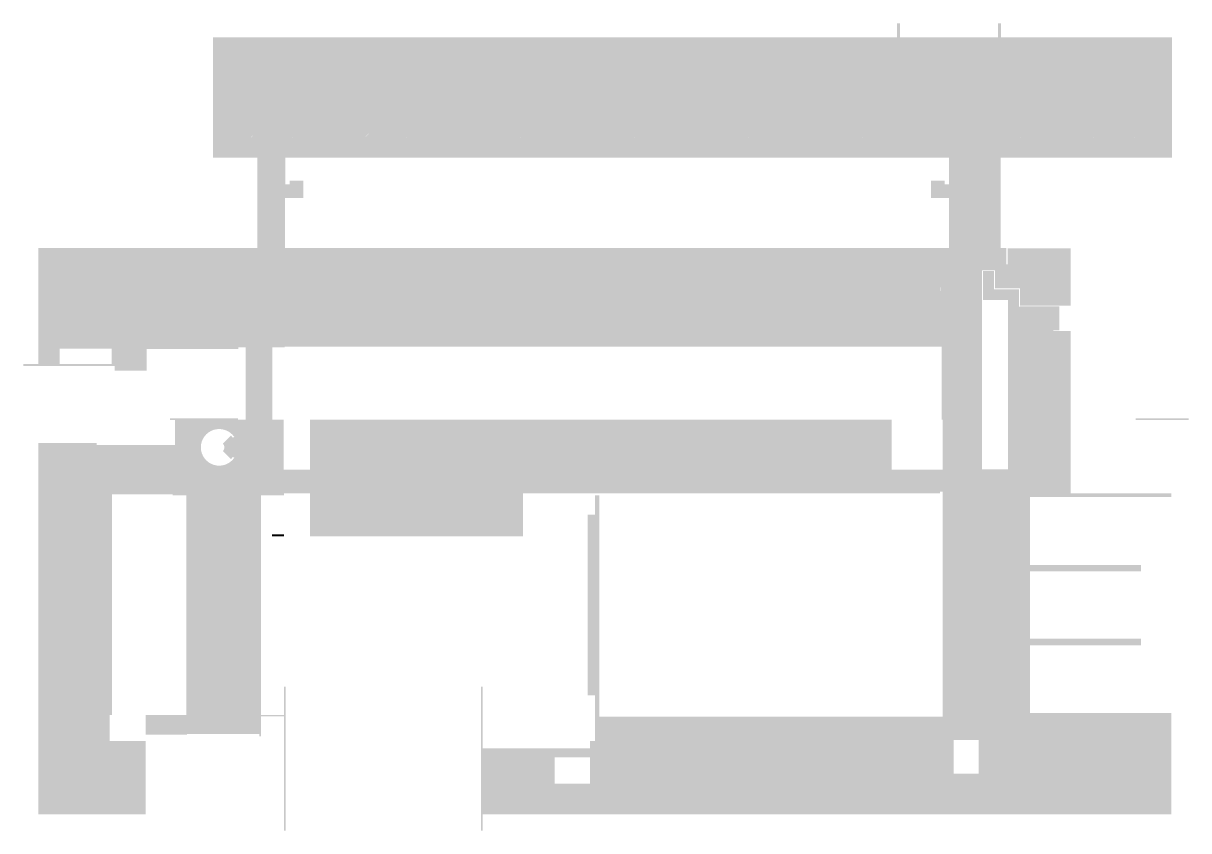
# Model space of a CAD drawing. Header units: metres. Extents: x -331 to 2982, y 362 to 2539.
# Drawn here: x 544.4 to 672.2, y 1850.7 to 1939.3 of the extents above; entities that cross this region are included whole.
import ezdxf

# ---------------------------------------------------------------- set-up
doc = ezdxf.new("R2010")
doc.units = ezdxf.units.M
doc.layers.add('_corredores', color=251, linetype='Continuous', plot=False)
doc.layers.add('_salas', color=251, linetype='Continuous', plot=False)

msp = doc.modelspace()

# ---------------------------------------------------------------- hatches: boundary and pattern name
at = {"layer": '_corredores', "transparency": 33554508}
h = msp.add_hatch(color=256, dxfattribs=at)
h.dxf.hatch_style = 1
h.paths.add_polyline_path([(651.609, 1924.544), (670.379, 1924.544), (670.379, 1926.38), (670.189, 1926.38), (670.189, 1926.577), (670.003, 1926.764), (666.304, 1926.765), (666.288, 1926.731), (666.184, 1926.814), (665.422, 1927.574), (663.994, 1927.574), (662.566, 1927.574), (661.756, 1926.765), (661.72, 1926.765), (661.716, 1926.764), (661.703, 1926.763), (661.685, 1926.763), (658.091, 1926.765), (657.744, 1926.418), (657.397, 1926.765), (653.804, 1926.765), (653.788, 1926.731), (653.684, 1926.814), (652.922, 1927.574), (651.494, 1927.574), (649.748, 1927.574), (649.748, 1926.814), (649.608, 1926.814), (649.608, 1929.894), (641.234, 1929.894), (641.234, 1928.054), (640.474, 1928.054), (640.474, 1927.096), (640.756, 1926.814), (640.374, 1926.432), (640.042, 1926.765), (636.434, 1926.765), (636.419, 1926.731), (636.314, 1926.814), (635.553, 1927.574), (634.124, 1927.574), (632.696, 1927.574), (631.886, 1926.765), (631.85, 1926.765), (631.847, 1926.764), (631.833, 1926.763), (631.815, 1926.763), (628.221, 1926.765), (627.874, 1926.418), (627.528, 1926.765), (623.934, 1926.765), (623.918, 1926.731), (623.814, 1926.814), (623.052, 1927.574), (621.624, 1927.574), (620.195, 1927.574), (619.385, 1926.765), (619.35, 1926.765), (619.346, 1926.764), (619.333, 1926.763), (619.315, 1926.763), (615.721, 1926.765), (615.374, 1926.418), (615.027, 1926.765), (611.434, 1926.765), (611.418, 1926.731), (611.314, 1926.814), (610.552, 1927.574), (609.124, 1927.574), (607.695, 1927.574), (606.886, 1926.765), (606.85, 1926.765), (606.846, 1926.764), (606.833, 1926.763), (606.815, 1926.763), (603.221, 1926.765), (602.874, 1926.418), (602.527, 1926.765), (598.934, 1926.765), (598.918, 1926.731), (598.814, 1926.814), (598.052, 1927.574), (596.624, 1927.574), (595.195, 1927.574), (594.386, 1926.765), (594.35, 1926.765), (594.346, 1926.764), (594.333, 1926.763), (594.315, 1926.763), (590.721, 1926.765), (590.374, 1926.418), (590.027, 1926.765), (586.434, 1926.765), (586.418, 1926.731), (586.314, 1926.814), (585.552, 1927.574), (584.124, 1927.574), (582.696, 1927.574), (581.886, 1926.765), (581.85, 1926.765), (581.846, 1926.764), (581.833, 1926.763), (581.815, 1926.763), (578.221, 1926.765), (577.874, 1926.418), (577.527, 1926.765), (573.934, 1926.765), (573.918, 1926.731), (573.814, 1926.814), (573.052, 1927.574), (571.624, 1927.574), (570.196, 1927.574), (569.386, 1926.765), (569.35, 1926.765), (569.347, 1926.764), (569.333, 1926.763), (569.315, 1926.763), (565.615, 1926.764), (565.429, 1926.577), (565.429, 1926.38), (565.239, 1926.38), (565.239, 1924.544), (570.084, 1924.544), (570.084, 1914.631), (570.394, 1914.631), (570.394, 1905.511), (565.009, 1905.511), (565.009, 1910.811), (563.809, 1910.811), (563.809, 1905.511), (555.909, 1905.511), (555.909, 1910.811), (554.809, 1910.811), (554.809, 1905.511), (546.059, 1905.511), (546.059, 1901.896), (548.429, 1901.896), (548.429, 1903.596), (548.029, 1903.596), (548.029, 1903.796), (554.454, 1903.796), (554.454, 1903.596), (554.129, 1903.596), (554.129, 1901.896), (554.454, 1901.896), (554.454, 1901.696), (554.454, 1901.171), (557.954, 1901.171), (557.954, 1903.571), (557.954, 1903.771), (568.009, 1903.771), (568.009, 1903.751), (568.814, 1903.751), (568.814, 1895.791), (567.984, 1895.791), (567.984, 1895.771), (562.344, 1895.771), (561.069, 1895.771), (561.069, 1893.046), (554.154, 1893.046), (552.479, 1893.046), (552.479, 1860.521), (552.479, 1859.096), (552.479, 1857.621), (554.079, 1857.621), (554.079, 1860.546), (553.904, 1860.546), (553.904, 1863.421), (554.169, 1863.421), (554.169, 1887.631), (560.804, 1887.631), (560.804, 1887.721), (568.909, 1887.721), (570.309, 1887.721), (571.909, 1887.721), (573.009, 1887.721), (575.859, 1887.721), (575.859, 1886.621), (577.159, 1886.621), (577.159, 1887.721), (588.759, 1887.721), (588.759, 1886.621), (590.059, 1886.621), (590.059, 1887.721), (602.309, 1887.721), (604.009, 1887.721), (644.959, 1887.721), (644.959, 1887.896), (645.259, 1887.896), (645.259, 1887.543), (645.259, 1863.221), (607.109, 1863.221), (607.109, 1860.671), (607.109, 1860.571), (606.556, 1860.571), (606.556, 1858.751), (606.556, 1855.871), (606.556, 1855.143), (607.956, 1855.143), (607.956, 1857.121), (609.134, 1857.121), (609.134, 1860.671), (645.259, 1860.671), (645.259, 1855.977), (646.384, 1855.977), (646.384, 1856.871), (646.034, 1856.871), (646.034, 1856.971), (646.434, 1856.971), (646.434, 1860.671), (649.184, 1860.671), (649.184, 1856.971), (649.584, 1856.971), (649.584, 1856.871), (649.234, 1856.871), (649.234, 1855.977), (650.459, 1855.977), (650.459, 1860.671), (659.459, 1860.671), (659.459, 1863.221), (649.559, 1863.221), (649.559, 1888.221), (649.659, 1888.221), (649.659, 1887.721), (654.289, 1887.721), (654.289, 1895.621), (659.259, 1895.621), (659.259, 1905.521), (657.359, 1905.521), (657.359, 1905.621), (658.034, 1905.621), (658.034, 1908.221), (653.709, 1908.221), (653.709, 1908.184), (653.609, 1908.184), (653.609, 1910.121), (650.859, 1910.121), (650.859, 1912.096), (649.659, 1912.096), (649.659, 1908.921), (652.409, 1908.921), (652.409, 1903.771), (652.409, 1895.701), (652.409, 1890.371), (649.559, 1890.371), (649.559, 1908.921), (649.559, 1912.196), (652.209, 1912.196), (652.209, 1914.631), (651.609, 1914.631)])
h.paths.add_polyline_path([(645.929, 1914.631), (646.006, 1914.631), (646.006, 1905.511), (644.999, 1905.511), (644.999, 1909.911), (645.009, 1910.811), (643.809, 1910.811), (643.809, 1905.511), (635.009, 1905.511), (635.009, 1910.811), (633.809, 1910.811), (633.809, 1905.511), (625.009, 1905.511), (625.009, 1910.811), (623.809, 1910.811), (623.809, 1905.511), (615.009, 1905.511), (615.009, 1910.811), (613.809, 1910.811), (613.809, 1905.511), (605.009, 1905.511), (605.009, 1910.811), (603.809, 1910.811), (603.809, 1905.511), (595.009, 1905.511), (595.009, 1910.811), (593.809, 1910.811), (593.809, 1905.511), (585.009, 1905.511), (585.009, 1910.811), (583.809, 1910.811), (583.809, 1905.511), (575.009, 1905.511), (575.009, 1910.811), (573.979, 1910.811), (573.979, 1905.511), (573.194, 1905.511), (573.194, 1914.631), (573.124, 1914.631), (573.124, 1920.111), (575.144, 1920.111), (575.144, 1921.611), (575.124, 1921.611), (575.124, 1922.031), (573.624, 1922.031), (573.624, 1921.611), (573.164, 1921.611), (573.164, 1924.544), (645.929, 1924.543), (645.929, 1921.611), (645.469, 1921.611), (645.469, 1922.031), (643.969, 1922.031), (643.969, 1921.611), (643.949, 1920.111), (645.929, 1920.111)], flags=16)
h.paths.add_polyline_path([(651.494, 1926.432), (651.112, 1926.814), (651.494, 1927.196), (651.876, 1926.814)], flags=16)
h.paths.add_polyline_path([(645.244, 1926.432), (644.862, 1926.814), (645.244, 1927.196), (645.626, 1926.814)], flags=16)
h.paths.add_polyline_path([(645.119, 1903.801), (645.119, 1895.821), (645.259, 1895.821), (645.259, 1890.321), (639.659, 1890.321), (575.859, 1890.321), (572.984, 1890.321), (572.984, 1895.791), (571.754, 1895.791), (571.754, 1903.746), (573.099, 1903.746), (573.099, 1903.801)], flags=16)
h.paths.add_polyline_path([(634.506, 1926.814), (634.124, 1926.432), (633.742, 1926.814), (634.124, 1927.196)], flags=16)
h.paths.add_polyline_path([(663.612, 1926.814), (663.994, 1927.196), (664.376, 1926.814), (663.994, 1926.432)], flags=16)
h.paths.add_polyline_path([(645.259, 1895.821), (645.259, 1890.321), (639.659, 1890.321), (575.859, 1890.321), (572.984, 1890.321), (572.984, 1895.821), (575.859, 1895.821), (639.659, 1895.821)], flags=0)
h.paths.add_polyline_path([(622.006, 1926.814), (621.624, 1926.432), (621.242, 1926.814), (621.624, 1927.196)], flags=16)
h.paths.add_polyline_path([(609.506, 1926.814), (609.124, 1926.432), (608.742, 1926.814), (609.124, 1927.196)], flags=16)
h.paths.add_polyline_path([(597.006, 1926.814), (596.624, 1926.432), (596.242, 1926.814), (596.624, 1927.196)], flags=16)
h.paths.add_polyline_path([(584.506, 1926.814), (584.124, 1926.432), (583.742, 1926.814), (584.124, 1927.196)], flags=16)
h.paths.add_polyline_path([(572.006, 1926.814), (571.624, 1926.432), (571.242, 1926.814), (571.624, 1927.196)], flags=16)
h.paths.add_polyline_path([(567.555, 1893.924), (567.408, 1893.821), (567.203, 1894.065), (566.309, 1893.171, -0.4142136), (566.309, 1892.372), (567.203, 1891.477), (567.408, 1891.721), (567.555, 1891.618, -3.1715948)], flags=16)
h = msp.add_hatch(color=256, dxfattribs=at)
h.dxf.hatch_style = 1
h.paths.add_polyline_path([(659.259, 1895.621), (654.289, 1895.621), (654.289, 1887.721), (659.259, 1887.721)])
at = {"layer": '_salas', "transparency": 33554559}
h = msp.add_hatch(color=256, dxfattribs=at)
h.dxf.hatch_style = 1
h.paths.add_polyline_path([(670.379, 1937.729), (651.629, 1937.729), (651.629, 1939.284), (651.299, 1939.284), (651.299, 1937.729), (640.564, 1937.729), (640.564, 1939.284), (640.234, 1939.284), (640.234, 1937.729), (565.239, 1937.729), (565.239, 1926.38), (565.429, 1926.38), (565.429, 1926.577), (565.615, 1926.764), (569.35, 1926.765), (569.383, 1926.773), (569.434, 1926.814), (570.192, 1927.57), (570.205, 1927.583), (570.229, 1927.574), (571.624, 1927.574), (573.019, 1927.574), (573.043, 1927.583), (573.056, 1927.57), (573.814, 1926.814), (573.866, 1926.773), (573.898, 1926.765), (577.527, 1926.765), (577.867, 1926.425), (577.874, 1926.432), (578.221, 1926.765), (581.85, 1926.765), (581.882, 1926.773), (581.934, 1926.814), (582.692, 1927.57), (582.705, 1927.583), (582.729, 1927.574), (584.124, 1927.574), (585.519, 1927.574), (585.543, 1927.583), (585.556, 1927.57), (586.314, 1926.814), (586.365, 1926.773), (586.398, 1926.765), (590.027, 1926.765), (590.367, 1926.425), (590.374, 1926.432), (590.721, 1926.765), (594.35, 1926.765), (594.382, 1926.773), (594.434, 1926.814), (595.191, 1927.57), (595.205, 1927.583), (595.229, 1927.574), (596.624, 1927.574), (598.019, 1927.574), (598.043, 1927.583), (598.056, 1927.57), (598.814, 1926.814), (598.865, 1926.773), (598.898, 1926.765), (602.527, 1926.765), (602.867, 1926.425), (602.874, 1926.432), (603.221, 1926.765), (606.85, 1926.765), (606.882, 1926.773), (606.934, 1926.814), (607.691, 1927.57), (607.705, 1927.583), (607.729, 1927.574), (609.124, 1927.574), (610.519, 1927.574), (610.543, 1927.583), (610.556, 1927.57), (611.314, 1926.814), (611.365, 1926.773), (611.398, 1926.765), (615.027, 1926.765), (615.367, 1926.425), (615.374, 1926.432), (615.721, 1926.765), (619.35, 1926.765), (619.382, 1926.773), (619.434, 1926.814), (620.191, 1927.57), (620.204, 1927.583), (620.229, 1927.574), (621.624, 1927.574), (623.019, 1927.574), (623.043, 1927.583), (623.056, 1927.57), (623.814, 1926.814), (623.865, 1926.773), (623.898, 1926.765), (627.528, 1926.765), (627.867, 1926.425), (627.874, 1926.432), (628.221, 1926.765), (631.85, 1926.765), (631.883, 1926.773), (631.935, 1926.814), (632.692, 1927.57), (632.705, 1927.583), (632.729, 1927.574), (634.124, 1927.574), (635.519, 1927.574), (635.544, 1927.583), (635.557, 1927.57), (636.314, 1926.814), (636.366, 1926.773), (636.398, 1926.765), (640.042, 1926.765), (640.374, 1926.432), (640.756, 1926.814), (640.474, 1927.096), (640.474, 1928.054), (641.234, 1928.054), (641.234, 1929.894), (649.608, 1929.894), (649.608, 1926.814), (649.748, 1926.814), (649.748, 1927.574), (651.494, 1927.574), (652.889, 1927.574), (652.913, 1927.583), (652.926, 1927.57), (653.684, 1926.814), (653.736, 1926.773), (653.768, 1926.765), (657.397, 1926.765), (657.737, 1926.425), (657.744, 1926.432), (658.091, 1926.765), (661.72, 1926.765), (661.752, 1926.773), (661.804, 1926.814), (662.562, 1927.57), (662.575, 1927.583), (662.599, 1927.574), (663.994, 1927.574), (665.389, 1927.574), (665.413, 1927.583), (665.426, 1927.57), (666.184, 1926.814), (666.235, 1926.773), (666.268, 1926.765), (670.003, 1926.764), (670.189, 1926.577), (670.189, 1926.38), (670.379, 1926.38), (670.379, 1926.38)])
h = msp.add_hatch(color=256, dxfattribs=at)
h.dxf.hatch_style = 1
h.paths.add_polyline_path([(571.624, 1926.432), (572.006, 1926.814), (571.624, 1927.196), (571.242, 1926.814)])
h.paths.add_polyline_path([(584.506, 1926.814), (584.124, 1927.196), (583.742, 1926.814), (584.124, 1926.432)])
h = msp.add_hatch(color=256, dxfattribs=at)
h.dxf.hatch_style = 1
h.paths.add_polyline_path([(597.006, 1926.814), (596.624, 1927.196), (596.242, 1926.814), (596.624, 1926.432)])
h.paths.add_polyline_path([(609.124, 1927.196), (608.742, 1926.814), (609.124, 1926.432), (609.506, 1926.814)])
h.paths.add_polyline_path([(622.006, 1926.814), (621.624, 1927.196), (621.242, 1926.814), (621.624, 1926.432)])
h = msp.add_hatch(color=256, dxfattribs=at)
h.dxf.hatch_style = 1
h.paths.add_polyline_path([(634.124, 1927.196), (633.742, 1926.814), (634.124, 1926.432), (634.506, 1926.814)])
h.paths.add_polyline_path([(645.626, 1926.814), (645.244, 1927.196), (644.862, 1926.814), (645.244, 1926.432)])
h.paths.add_polyline_path([(651.876, 1926.814), (651.494, 1927.196), (651.112, 1926.814), (651.494, 1926.432)])
h.paths.add_polyline_path([(664.376, 1926.814), (663.994, 1927.196), (663.612, 1926.814), (663.994, 1926.432)])
h = msp.add_hatch(color=256, dxfattribs=at)
h.dxf.hatch_style = 1
h.paths.add_polyline_path([(546.059, 1914.631), (546.059, 1905.511), (554.809, 1905.511), (554.809, 1910.811), (555.909, 1910.811), (555.909, 1905.511), (563.809, 1905.511), (563.809, 1910.811), (565.009, 1910.811), (565.009, 1905.511), (570.394, 1905.511), (570.394, 1914.631)])
h = msp.add_hatch(color=256, dxfattribs=at)
h.dxf.hatch_style = 1
h.paths.add_polyline_path([(605.009, 1905.511), (613.809, 1905.511), (613.809, 1910.811), (615.009, 1910.811), (615.009, 1905.511), (623.809, 1905.511), (623.809, 1910.811), (625.009, 1910.811), (625.009, 1905.511), (633.809, 1905.511), (633.809, 1910.811), (635.009, 1910.811), (635.009, 1905.511), (643.809, 1905.511), (643.809, 1910.811), (645.009, 1910.811), (645.009, 1909.911), (644.999, 1909.911), (644.999, 1905.511), (646.006, 1905.511), (646.006, 1914.631), (573.194, 1914.631), (573.194, 1905.511), (573.979, 1905.511), (573.979, 1910.811), (575.009, 1910.811), (575.009, 1905.511), (583.809, 1905.511), (583.809, 1910.811), (585.009, 1910.811), (585.009, 1905.511), (593.809, 1905.511), (593.809, 1910.811), (595.009, 1910.811), (595.009, 1905.511), (603.809, 1905.511), (603.809, 1910.811), (605.009, 1910.811)])
h = msp.add_hatch(color=256, dxfattribs=at)
h.dxf.hatch_style = 1
h.paths.add_polyline_path([(659.259, 1914.611), (652.359, 1914.611), (652.359, 1912.861), (650.97, 1912.861), (650.97, 1910.221), (653.719, 1910.221), (653.719, 1908.321), (659.259, 1908.321)])
h = msp.add_hatch(color=256, dxfattribs=at)
h.dxf.hatch_style = 1
h.paths.add_polyline_path([(554.454, 1903.796), (548.029, 1903.796), (548.029, 1903.596), (554.454, 1903.596)])
h.paths.add_polyline_path([(554.454, 1901.896), (544.429, 1901.896), (544.429, 1901.696), (554.454, 1901.696)])
h = msp.add_hatch(color=256, dxfattribs=at)
h.dxf.hatch_style = 1
h.paths.add_polyline_path([(557.954, 1903.771), (557.954, 1903.571), (568.009, 1903.571), (568.009, 1903.771)])
h = msp.add_hatch(color=256, dxfattribs=at)
h.dxf.hatch_style = 1
h.paths.add_polyline_path([(567.984, 1895.971), (560.509, 1895.971), (560.509, 1895.771), (567.984, 1895.771)])
h = msp.add_hatch(color=256, dxfattribs=at)
h.dxf.hatch_style = 1
h.paths.add_polyline_path([(639.659, 1890.321), (639.659, 1895.821), (575.859, 1895.821), (575.859, 1890.321)])
h = msp.add_hatch(color=256, dxfattribs=at)
h.dxf.hatch_style = 1
h.paths.add_polyline_path([(672.219, 1895.771), (672.219, 1895.971), (666.409, 1895.971), (666.409, 1895.771)])
h = msp.add_hatch(color=256, dxfattribs=at)
h.dxf.hatch_style = 1
h.paths.add_polyline_path([(546.059, 1852.511), (557.849, 1852.511), (557.849, 1860.546), (554.079, 1860.546), (554.079, 1857.621), (552.479, 1857.621), (552.479, 1859.096), (552.479, 1860.521), (552.479, 1893.246), (546.059, 1893.246)])
h = msp.add_hatch(color=256, dxfattribs=at)
h.dxf.hatch_style = 1
h.paths.add_polyline_path([(570.509, 1887.521), (573.009, 1887.521), (573.009, 1887.721), (571.909, 1887.721), (570.309, 1887.721), (568.909, 1887.721), (560.804, 1887.721), (560.804, 1887.631), (560.804, 1887.521), (562.299, 1887.521), (562.309, 1863.421), (557.849, 1863.421), (557.849, 1861.271), (562.385, 1861.271), (562.385, 1861.321), (570.309, 1861.321), (570.309, 1861.071), (570.509, 1861.071), (570.509, 1863.271), (573.009, 1863.271), (573.009, 1850.721), (573.209, 1850.721), (573.209, 1866.521), (573.009, 1866.521), (573.009, 1863.421), (570.509, 1863.421)])
h = msp.add_hatch(color=256, dxfattribs=at)
h.dxf.hatch_style = 1
h.paths.add_polyline_path([(588.759, 1886.621), (588.759, 1887.721), (577.159, 1887.721), (577.159, 1886.621), (575.859, 1886.621), (575.859, 1883.021), (599.209, 1883.021), (599.209, 1887.721), (590.059, 1887.721), (590.059, 1886.621)])
h = msp.add_hatch(color=256, dxfattribs=at)
h.dxf.hatch_style = 1
h.paths.add_polyline_path([(650.459, 1855.977), (649.234, 1855.977), (649.234, 1856.871), (649.584, 1856.871), (649.584, 1856.971), (646.034, 1856.971), (646.034, 1856.871), (646.384, 1856.871), (646.384, 1855.977), (645.259, 1855.977), (645.259, 1852.511), (650.459, 1852.511)])
h.paths.add_polyline_path([(670.319, 1863.221), (659.459, 1863.221), (659.459, 1860.671), (650.459, 1860.671), (650.459, 1855.977), (650.459, 1852.511), (670.319, 1852.511)])
h.paths.add_polyline_path([(654.819, 1871.071), (666.984, 1871.071), (666.984, 1871.771), (654.819, 1871.771), (654.819, 1879.171), (666.984, 1879.171), (666.984, 1879.871), (654.819, 1879.871), (654.819, 1887.321), (670.319, 1887.321), (670.319, 1887.721), (649.659, 1887.721), (649.659, 1888.221), (649.559, 1888.221), (649.559, 1863.221), (659.459, 1863.221), (670.319, 1863.221), (670.319, 1863.621), (654.819, 1863.621)])
h.paths.add_polyline_path([(645.259, 1860.671), (609.134, 1860.671), (609.134, 1857.121), (607.956, 1857.121), (607.956, 1855.143), (606.556, 1855.143), (606.556, 1855.871), (602.709, 1855.871), (602.709, 1852.511), (645.259, 1852.511), (645.259, 1855.977)])
h.paths.add_polyline_path([(602.709, 1858.751), (606.556, 1858.751), (606.556, 1859.746), (594.809, 1859.746), (594.809, 1866.521), (594.609, 1866.521), (594.609, 1850.721), (594.809, 1850.721), (594.809, 1852.511), (602.709, 1852.511), (602.709, 1855.871)])
h = msp.add_hatch(color=256, dxfattribs=at)
h.dxf.hatch_style = 1
h.paths.add_polyline_path([(606.309, 1865.571), (607.109, 1865.571), (607.109, 1863.221), (607.609, 1863.221), (607.609, 1887.521), (607.109, 1887.521), (607.109, 1885.371), (606.309, 1885.371)])
h = msp.add_hatch(color=256, dxfattribs=at)
h.dxf.hatch_style = 1
h.paths.add_polyline_path([(573.009, 1883.221), (571.709, 1883.221), (571.709, 1883.021), (573.009, 1883.021)])
h = msp.add_hatch(color=256, dxfattribs=at)
h.dxf.hatch_style = 1
h.paths.add_polyline_path([(573.009, 1863.271), (573.009, 1850.721), (573.209, 1850.721), (573.209, 1866.521), (573.009, 1866.521), (573.009, 1863.421), (570.509, 1863.421), (570.509, 1863.271)])
h = msp.add_hatch(color=256, dxfattribs=at)
h.dxf.hatch_style = 1
h.paths.add_polyline_path([(594.809, 1866.521), (594.609, 1866.521), (594.609, 1859.746), (594.809, 1859.746)])

doc.saveas('drawing.dxf')
